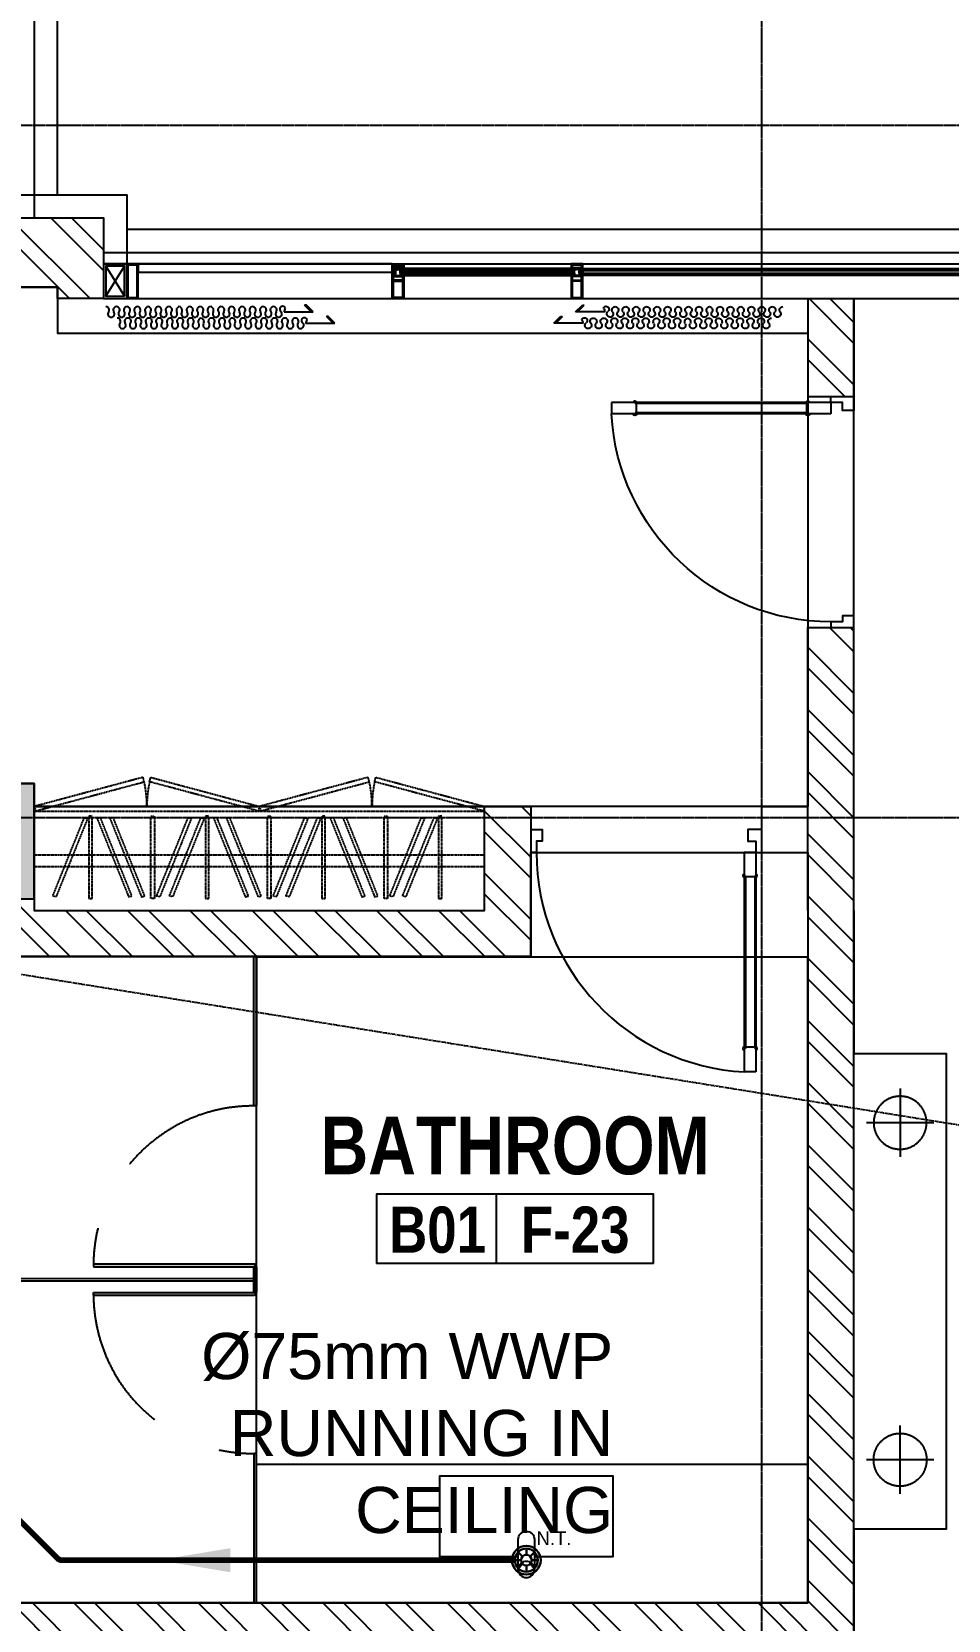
# Model space of a CAD drawing. Header units: millimetres. Extents: x -8500 to 104886, y -7800 to 56500.
# Drawn here: x 44789 to 48758, y 32325 to 39206 of the extents above; entities that cross this region are included whole.
import ezdxf
from ezdxf.enums import TextEntityAlignment as Align

# ---------------------------------------------------------------- set-up
doc = ezdxf.new("R2010")
doc.units = ezdxf.units.MM
doc.header["$LTSCALE"] = 10
doc.set_wipeout_variables(frame=1)
for name, pattern in [('1803 B01 Axis$0$CENTER2', [1.125, 0.75, -0.125, 0.125, -0.125]), ('1803 B01 b03$0$HIDDEN', [0.375, 0.25, -0.125]), ('CENTER', [2, 1.25, -0.25, 0.25, -0.25]), ('Ground Floor Plan$0$HIDDEN', [0.375, 0.25, -0.125]), ('HIDDEN', [0.375, 0.25, -0.125])]:
    doc.linetypes.add(name, pattern=pattern)
for name, color, linetype in [('1803 B01 Axis$0$AXIS-MEP', 8, '1803 B01 Axis$0$CENTER2'), ('1803 B01 b03$0$COLS-AR', 4, 'Continuous'), ('1803 B01 b03$0$COLS-HATCH-AR', 251, 'Continuous'), ('1803 B01 b03$0$DOOR-AR', 43, 'Continuous'), ('1803 B01 b03$0$ELEV1-AR', 6, 'Continuous'), ('1803 B01 b03$0$ELEV3-AR', 11, 'Continuous'), ('1803 B01 b03$0$HATCH-AR', 251, 'Continuous'), ('1803 B01 b03$0$HIDDEN-AR', 43, '1803 B01 b03$0$HIDDEN'), ('1803 B01 b03$0$STAIR-HID-AR', 8, '1803 B01 b03$0$HIDDEN'), ('1803 B01 b03$0$TAG-ROOM-AR', 181, 'Continuous'), ('1803 B01 b03$0$WALL-AR', 7, 'Continuous'), ('1803 B01 b03$0$WIN-AR', 140, 'Continuous'), ('A-LIGHT', 2, 'Continuous'), ('CEILING', 7, 'Continuous'), ('DIM-IN-AR', 251, 'Continuous'), ('DOOR-AR', 43, 'Continuous'), ('FIX-AR', 45, 'Continuous'), ('Ground Floor Plan$0$HATCH', 8, 'Continuous'), ('ID-FUR', 1, 'Continuous'), ('ID-GLASS', 5, 'Continuous'), ('ID-HATCH', 8, 'Continuous'), ('ID-SANITARY', 1, 'Continuous'), ('ID-WIPEOUT', 8, 'Continuous'), ('MyCircles', 7, 'Continuous'), ('WALL-AR', 7, 'Continuous')]:
    doc.layers.add(name, color=color, linetype=linetype)
for name, color, linetype, lineweight in [('SH - WWP', 82, 'CENTER', 13), ('TOILET 4', 10, 'Continuous', 25), ('WWP', 82, 'CENTER', 13)]:
    doc.layers.add(name, color=color, linetype=linetype, lineweight=lineweight)
doc.styles.add('1803 B01 b03$0$ARABIC1', font='sarb.shx')
doc.styles.add('1803 B01 b03$0$BOLD-SOFT', font='swisscb.ttf')
doc.styles.add('ARIAL', font='Arial.ttf')
doc.dimstyles.new('1-100-OUT', dxfattribs={"dimscale": 1.25, "dimtxt": 180, "dimasz": 1, "dimexe": 0, "dimexo": 0, "dimgap": 60, "dimtad": 1, "dimdec": 0, "dimblk": 'DIM-END', "dimcen": 2.5, "dimclrd": 256, "dimclre": 3, "dimclrt": 3, "dimadec": 0, "dimazin": 0, "dimtfac": 1, "dimtdec": 0, "dimtix": 1, "dimtmove": 2, "dimatfit": 0, "dimldrblk": 'LEADER-ARROW', "dimlwe": -1, "dimarcsym": 0})
pattern_1 = [(45, (-2483.911, 292.172), (3.3941125, 9.050967), [60, -8, 20, -4]), (45, (-2481.5634, 297.348), (-6.590235, 0.933381), [12, -1.32, 24, -3]), (45, (-2484.901, 295.9906), (12.812775, 16.6028672), [32, -5.6, 16, -4])]

# ---------------------------------------------------------------- blocks, each defined once
blk = doc.blocks.new('1803 B01 b03$0$1st cols')
at = {"layer": '1803 B01 b03$0$COLS-HATCH-AR'}
h = blk.add_hatch(color=256, dxfattribs=at)
h.dxf.hatch_style = 1
h.paths.add_polyline_path([(44300, 35450), (44800, 35450), (44800, 35950), (44300, 35950)])
at = {"layer": '1803 B01 b03$0$COLS-AR'}
blk.add_lwpolyline([(44300, 35450), (44800, 35450), (44800, 35950), (44300, 35950)], close=True, dxfattribs=at)
blk = doc.blocks.new('1803 B01 Axis$0$1803 B01 AXIS')
for p, q in [((47950, 55300), (47950, -5800)), ((85300, 38800), (-7300, 38800)), ((85300, 35800), (-7300, 35800))]:
    blk.add_line(p, q)
blk = doc.blocks.new('1803 B01 Axis')
at = {"layer": '1803 B01 Axis$0$AXIS-MEP'}
blk.add_blockref('1803 B01 Axis$0$1803 B01 AXIS', (0, 0), dxfattribs=at)
blk = doc.blocks.new('1803 B01 b03$0$ROOM NO-TAG-100')
for p, q in [((-0.8, 0), (-0.8, 3)), ((6, 0), (-6, 0))]:
    blk.add_line(p, q)
blk.add_lwpolyline([(6, 0), (6, 3), (-6, 3), (-6, 0)])
at = {"color": 3, "style": '1803 B01 b03$0$ARABIC1'}
for p in [(0, 20.479), (0, 17.71), (0, 14.912)]:
    blk.add_attdef('---', text='', height=2, dxfattribs=at).set_placement(p, align=Align.CENTER)
at = {"style": '1803 B01 b03$0$BOLD-SOFT'}
for p in [(0, 10.525), (0, 7.134), (0, 3.857)]:
    blk.add_attdef('///', text='', height=2.5, dxfattribs=at).set_placement(p, align=Align.CENTER)
at = {"color": 9, "style": '1803 B01 b03$0$BOLD-SOFT'}
for tag, p in [('B00', (-3.358, 0.458)), ('X00', (2.603, 0.458))]:
    blk.add_attdef(tag, text='', height=2, dxfattribs=at).set_placement(p, align=Align.CENTER)
blk = doc.blocks.new('1803 B01 b03$0$door 1000')
for p, q in [((25, 0), (25, 950)), ((25, 950), (75, 950)), ((75, 0), (75, 950)), ((25, 848.2), (30, 848.2)), ((30, 100), (30, 848.2)), ((30, 842.9), (70, 842.9)), ((70, 100), (70, 848.2)), ((70, 848.2), (75, 848.2)), ((25, 100), (30, 100)), ((30, 105.3), (70, 105.3)), ((70, 100), (75, 100)), ((25, 0), (75, 0))]:
    blk.add_line(p, q)
for points in [[(0, -100), (60, -100), (60, -50), (25, -50), (25, 0), (0, 0)], [(1000, -100), (950, -100), (950, -50), (975, -50), (975, 0), (1000, 0)]]:
    blk.add_lwpolyline(points)
for centre, radius, start, end in [((23.2, -0.7), 952.1, 0.04316, 86.88143), ((26.9, 848.5), 8.32, 103.07832, 256.92167), ((73.1, 848.5), 8.32, 283.07832, 76.92167), ((26.9, 99.7), 8.32, 103.07832, 256.92167), ((73.1, 99.7), 8.32, 283.07832, 76.92167)]:
    blk.add_arc(centre, radius, start, end)
blk = doc.blocks.new('*U46')
for p, q in [((10, -90), (140, -10)), ((140, -90), (10, -10))]:
    blk.add_line(p, q)
at = {"elevation": 0}
for points in [[(150, 0), (0, 0), (0, -100), (150, -100)], [(140, -10), (10, -10), (10, -90), (140, -90)]]:
    blk.add_lwpolyline(points, close=True, dxfattribs=at)
blk = doc.blocks.new('*U61')
for p, q in [((2375, 8), (5, 8)), ((2375, 6), (5, 6)), ((2375, 4), (5, 4)), ((2375, 2), (5, 2))]:
    blk.add_line(p, q)
for points in [[(0, 10), (5, 10), (5, 0), (0, 0)], [(5, 0), (2375, 0), (2375, 10), (5, 10)], [(2380, 10), (2375, 10), (2375, 0), (2380, 0)]]:
    blk.add_lwpolyline(points, close=True)
blk = doc.blocks.new('*U57')
for points in [[(15, -100), (-15, -100), (-15, -100), (-25, -100), (-25, 0), (25, 0), (25, -100), (15, -100), (15, -100)], [(-10, -120), (-25, -120), (-25, -110), (-10, -110)], [(10, -120), (25, -120), (25, -110), (10, -110)]]:
    blk.add_lwpolyline(points, close=True)
for points in [[(-20, -75), (-20, -5), (20, -5), (20, -75), (-20, -75)], [(20, -95), (10, -95), (10, -95), (-10, -95), (-10, -95), (-20, -95), (-20, -80), (20, -80), (20, -95)]]:
    blk.add_lwpolyline(points)
at = {"layer": '1803 B01 b03$0$HATCH-AR'}
blk.add_arc((0, -137.5), 12.5, 36.8699, 143.1301, dxfattribs=at)
blk = doc.blocks.new('1803 B01 b03$0$mullion')
for points in [[(-25, -130), (-25, -150), (25, -150), (25, -130)], [(-20, -135), (-20, -145), (20, -145), (20, -135)]]:
    blk.add_lwpolyline(points, close=True)
at = {"xscale": -1}
blk.add_blockref('*U57', (0, 0), dxfattribs=at)
blk = doc.blocks.new('*U41')
for points in [[(25, -150), (10, -150), (10, -100), (-25, -100), (-25, 0), (25, 0), (25, -150), (25, -150), (25, -150)], [(-10, -120), (-25, -120), (-25, -110), (-10, -110)]]:
    blk.add_lwpolyline(points, close=True)
for points in [[(-20, -75), (-20, -5), (20, -5), (20, -75), (-20, -75)], [(20, -95), (20, -95), (20, -145), (15, -145), (15, -95), (-20, -95), (-20, -80), (20, -80), (20, -95)]]:
    blk.add_lwpolyline(points)
at = {"layer": '1803 B01 b03$0$HATCH-AR'}
blk.add_arc((0, -137.5), 12.5, 36.8699, 143.1301, dxfattribs=at)
blk = doc.blocks.new('*U78')
for p, q in [((750, 8), (5, 8)), ((750, 6), (5, 6)), ((750, 4), (5, 4)), ((750, 2), (5, 2))]:
    blk.add_line(p, q)
for points in [[(0, 10), (5, 10), (5, 0), (0, 0)], [(5, 0), (750, 0), (750, 10), (5, 10)], [(755, 10), (750, 10), (750, 0), (755, 0)]]:
    blk.add_lwpolyline(points, close=True)
blk = doc.blocks.new('1803 B01 b03$0$CW21 F')
for p, q in [((-100, 0), (8800, 0)), ((-100, -150), (8800, -150))]:
    blk.add_line(p, q)
at = {"elevation": 0}
for points in [[(50, 0), (0, 0), (0, -150), (50, -150)], [(1165, -20), (1165, 0), (1200, 0), (1200, -20)], [(7535, -20), (7535, 0), (7500, 0), (7500, -20)], [(8650, 0), (8700, 0), (8700, -150), (8650, -150)], [(45, -5), (5, -5), (5, -145), (45, -145)], [(1170, -15), (1170, -5), (1195, -5), (1195, -15)], [(7530, -15), (7530, -5), (7505, -5), (7505, -15)], [(8655, -5), (8695, -5), (8695, -145), (8655, -145)]]:
    blk.add_lwpolyline(points, close=True, dxfattribs=at)
for points in [[(1150, 0), (50, 0), (50, -35), (1150, -35)], [(7550, 0), (8650, 0), (8650, -35), (7550, -35)]]:
    blk.add_lwpolyline(points, close=True)
at = {"layer": '1803 B01 b03$0$ELEV1-AR'}
for p, q in [((0, -91.3), (0, 0)), ((8700, -91.3), (8700, 0))]:
    blk.add_line(p, q, dxfattribs=at)
for name, p, rotation in [('1803 B01 b03$0$mullion', (1950, -150), 180.0000000000003), ('1803 B01 b03$0$mullion', (4350, -150), 180.0000000000003), ('*U41', (1175, -150), 180), ('*U78', (1940, -20), 180), ('*U78', (1940, -40), 180)]:
    blk.add_blockref(name, p, dxfattribs=dict(rotation=rotation))
at = {"xscale": -1, "rotation": 180}
for name, p in [('1803 B01 b03$0$mullion', (6750, -150)), ('*U61', (1960, -20)), ('*U61', (1960, -40)), ('*U61', (4360, -20)), ('*U61', (4360, -40)), ('*U78', (6760, -20)), ('*U78', (6760, -40)), ('*U41', (7525, -150))]:
    blk.add_blockref(name, p, dxfattribs=at)
at = {"layer": '1803 B01 b03$0$ELEV1-AR', "rotation": 269.9999999997165}
blk.add_blockref('*U46', (0, 0), dxfattribs=at)
at = {"layer": '1803 B01 b03$0$ELEV1-AR', "xscale": -1, "rotation": 90.00000000028345}
blk.add_blockref('*U46', (8700, 0), dxfattribs=at)
blk = doc.blocks.new('*U131')
blk.add_wipeout([(0, 400), (0, 0), (-2060, 0), (-2060, 400)]).dxf.layer = 'ID-WIPEOUT'
blk.add_lwpolyline([(0, 0), (-2060, 0), (-2060, 400), (0, 400)], close=True)
blk = doc.blocks.new('Ground Floor Plan$0$A$C0F3C3C14')
at = {"layer": 'A-LIGHT', "linetype": 'Ground Floor Plan$0$HIDDEN', "ltscale": 500}
for p, q in [((0, 212.9), (0, -212.9)), ((-209, 0), (209, 0))]:
    blk.add_line(p, q, dxfattribs=at)
blk.add_circle((0, 0), 164.7, dxfattribs=at)
blk = doc.blocks.new('door 1000')
for p, q in [((25, 0), (25, 950)), ((25, 950), (75, 950)), ((75, 0), (75, 950)), ((25, 848.2), (30, 848.2)), ((30, 100), (30, 848.2)), ((30, 842.9), (70, 842.9)), ((70, 100), (70, 848.2)), ((70, 848.2), (75, 848.2)), ((25, 100), (30, 100)), ((30, 105.3), (70, 105.3)), ((70, 100), (75, 100)), ((25, 0), (75, 0))]:
    blk.add_line(p, q)
for points in [[(0, -100), (60, -100), (60, -50), (25, -50), (25, 0), (0, 0)], [(1000, -100), (950, -100), (950, -50), (975, -50), (975, 0), (1000, 0)]]:
    blk.add_lwpolyline(points)
for centre, radius, start, end in [((23.2, -0.7), 952.1, 0.04316, 86.88143), ((26.9, 848.5), 8.32, 103.07832, 256.92167), ((73.1, 848.5), 8.32, 283.07832, 76.92167), ((26.9, 99.7), 8.32, 103.07832, 256.92167), ((73.1, 99.7), 8.32, 283.07832, 76.92167)]:
    blk.add_arc(centre, radius, start, end)
blk = doc.blocks.new('*U145')
at = {"layer": 'ID-HATCH'}
h = blk.add_hatch(dxfattribs=at)
h.set_pattern_fill('AR-RROOF', color=8, scale=4, angle=45)
h.set_pattern_definition([(45, (-2536.5117, 290.1926), (3.3941125, 9.050967), [60, -8, 20, -4]), (45, (-2534.164, 295.3686), (-6.590235, 0.933381), [12, -1.32, 24, -3]), (45, (-2537.5016, 294.011), (12.812775, 16.6028672), [32, -5.6, 16, -4])])
h.paths.add_polyline_path([(-2, -8), (-698, -8), (-700, -6), (-700, 2), (-698, 4), (-2, 4), (0, 2), (0, -6)])
blk.add_lwpolyline([(-2, -8), (-698, -8), (-700, -6), (-700, 2), (-698, 4), (-2, 4), (0, 2), (0, -6)], close=True)
blk = doc.blocks.new('*U195')
at = {"layer": 'ID-HATCH'}
h = blk.add_hatch(dxfattribs=at)
h.set_pattern_fill('AR-RROOF', color=8, scale=4, angle=45)
h.set_pattern_definition(pattern_1)
h.paths.add_polyline_path([(-2, 8), (-645.4, 8), (-647.4, 6), (-647.4, -2), (-645.4, -4), (-2, -4), (0, -2), (0, 6)])
blk.add_lwpolyline([(-2, 8), (-645.4, 8), (-647.4, 6), (-647.4, -2), (-645.4, -4), (-2, -4), (0, -2), (0, 6)], close=True)
blk = doc.blocks.new('*U196')
at = {"layer": 'ID-HATCH'}
h = blk.add_hatch(dxfattribs=at)
h.set_pattern_fill('AR-RROOF', color=8, scale=4, angle=45)
h.set_pattern_definition([(45, (-4036.536, 292.1293), (3.3941125, 9.0509668), [60, -8, 20, -4]), (45, (-4034.1885, 297.3053), (-6.590235, 0.933381), [12, -1.32, 24, -3]), (45, (-4037.526, 295.9476), (12.8127749, 16.6028672), [32, -5.6, 16, -4])])
h.paths.add_polyline_path([(-2, 8), (-2198, 7.9), (-2200, 5.9), (-2200, -2.1), (-2198, -4.1), (-2, -4), (0, -2), (0, 6)])
blk.add_lwpolyline([(-2, 8), (-2198, 7.9), (-2200, 5.9), (-2200, -2.1), (-2198, -4.1), (-2, -4), (0, -2), (0, 6)], close=True)
blk = doc.blocks.new('*U186')
at = {"layer": 'ID-HATCH'}
h = blk.add_hatch(dxfattribs=at)
h.set_pattern_fill('AR-RROOF', color=8, scale=4, angle=45)
h.set_pattern_definition([(45, (-1948.4722, 292.187), (3.3941125, 9.050967), [60, -8, 20, -4]), (45, (-1946.1246, 297.363), (-6.590235, 0.933381), [12, -1.32, 24, -3]), (45, (-1949.4622, 296.0054), (12.812775, 16.6028672), [32, -5.6, 16, -4])])
h.paths.add_polyline_path([(-2, 8), (-110, 8), (-112, 6), (-112, -2), (-110, -4), (-2, -4), (0, -2), (0, 6)])
blk.add_lwpolyline([(-2, 8), (-110, 8), (-112, 6), (-112, -2), (-110, -4), (-2, -4), (0, -2), (0, 6)], close=True)
blk = doc.blocks.new('*U197')
at = {"layer": 'ID-HATCH'}
h = blk.add_hatch(dxfattribs=at)
h.set_pattern_fill('AR-RROOF', color=8, scale=4, angle=45)
h.set_pattern_definition(pattern_1)
h.paths.add_polyline_path([(-2, 8), (-645.4, 8), (-647.4, 6), (-647.4, -2), (-645.4, -4), (-2, -4), (0, -2), (0, 6)])
blk.add_lwpolyline([(-2, 8), (-645.4, 8), (-647.4, 6), (-647.4, -2), (-645.4, -4), (-2, -4), (0, -2), (0, 6)], close=True)
blk = doc.blocks.new('A$C29A14E84')
for p, q in [((-35, 0), (-35, -130)), ((35, -130), (35, 0))]:
    blk.add_line(p, q)
blk.add_lwpolyline([(-35, -55), (-375, -55), (-375, -405), (375, -405), (375, -55), (35, -55)])
blk.add_circle((0, 0), 35)
blk.add_arc((0, -130), 35, 180, 0)
blk = doc.blocks.new('Ground Floor Plan$0$A$C6DBE4140')
at = {"layer": 'Ground Floor Plan$0$HATCH', "ltscale": 10}
for p, q in [((70.5, 1002), (41.6, 973)), ((70.5, 993.9), (41.6, 965)), ((41.6, 973), (41.6, 965)), ((70.5, 876), (70.5, 1002)), ((21, 907.5), (-8, 878.5)), ((21, 899.4), (-8, 870.5)), ((21, 781.5), (21, 907.5)), ((-8, 878.5), (-8, 870.5))]:
    blk.add_line(p, q, dxfattribs=at)
for centre, radius, start, end in [((58.7, 869.8), 12.5, 150.50232, 321.21003), ((57, 870.8), 10.5, 96.68903, 150.50232), ((62, 830.6), 14.2, 53.1301, 180), ((62, 830.6), 14.2, 180, 306.8699), ((72.4, 904.4), 28.5, 234.3652, 266.29832), ((79.3, 853.3), 13.9, 0, 141.21003), ((79, 853.3), 14.2, 233.1301, 0), ((9.1, 775.3), 12.5, 150.50232, 321.21003), ((7.4, 776.3), 10.5, 96.68903, 150.50232), ((22.8, 809.9), 28.5, 234.3652, 266.29832), ((29.7, 758.8), 13.9, 0, 141.21003), ((29.5, 758.8), 14.2, 233.1301, 0), ((62, 785.3), 14.2, 53.1301, 180), ((62, 785.3), 14.2, 180, 306.8699), ((79, 807.9), 14.2, 0, 126.8699), ((79, 807.9), 14.2, 233.1301, 0), ((79, 762.6), 14.2, 0, 126.8699), ((79, 762.6), 14.2, 233.1301, 0), ((12.5, 736.1), 14.2, 53.1301, 180), ((12.5, 736.1), 14.2, 180, 306.8699), ((12.5, 690.8), 14.2, 53.1301, 180), ((12.5, 690.8), 14.2, 180, 306.8699), ((29.5, 713.4), 14.2, 0, 126.8699), ((29.5, 713.4), 14.2, 233.1301, 0), ((62, 739.9), 14.2, 53.1301, 180), ((62, 739.9), 14.2, 180, 306.8699), ((62, 694.5), 14.2, 53.1301, 180), ((62, 694.5), 14.2, 180, 306.8699), ((79, 717.2), 14.2, 0, 126.8699), ((79, 717.2), 14.2, 233.1301, 0), ((12.5, 645.4), 14.2, 53.1301, 180), ((12.5, 645.4), 14.2, 180, 306.8699), ((29.5, 668.1), 14.2, 0, 126.8699), ((29.5, 668.1), 14.2, 233.1301, 0), ((29.5, 622.7), 14.2, 0, 126.8699), ((29.5, 622.7), 14.2, 233.1301, 0), ((62, 649.2), 14.2, 53.1301, 180), ((62, 649.2), 14.2, 180, 306.8699), ((79, 671.9), 14.2, 0, 126.8699), ((79, 671.9), 14.2, 233.1301, 0), ((79, 626.5), 14.2, 0, 126.8699), ((79, 626.5), 14.2, 233.1301, 0), ((12.5, 600), 14.2, 53.1301, 180), ((12.5, 600), 14.2, 180, 306.8699), ((12.5, 554.7), 14.2, 53.1301, 180), ((12.5, 554.7), 14.2, 180, 306.8699), ((29.5, 577.4), 14.2, 0, 126.8699), ((29.5, 577.4), 14.2, 233.1301, 0), ((62, 603.8), 14.2, 53.1301, 180), ((62, 603.8), 14.2, 180, 306.8699), ((63.7, 554.9), 16.3, 59.61684, 167.47119), ((62, 558.5), 14.2, 180, 306.8699), ((79, 581.1), 14.2, 0, 126.8699), ((79.1, 581.1), 14.1, 239.61684, 0), ((12.5, 509.3), 14.2, 53.1301, 180), ((12.5, 509.3), 14.2, 180, 306.8699), ((29.5, 532), 14.2, 0, 126.8699), ((29.5, 532), 14.2, 233.1301, 0), ((29.5, 486.6), 14.2, 0, 126.8699), ((29.5, 486.6), 14.1, 239.61684, 0), ((62, 513.1), 14.2, 53.1301, 180), ((62, 513.1), 14.2, 180, 306.8699), ((62, 467.7), 14.2, 53.1301, 180), ((79, 535.8), 14.2, 0, 126.8699), ((79, 535.8), 14.2, 233.1301, 0), ((79, 490.4), 14.2, 0, 126.8699), ((79, 490.4), 14.2, 233.1301, 0), ((14.2, 460.4), 16.3, 59.61684, 167.47119), ((12.5, 464), 14.2, 180, 306.8699), ((12.5, 418.6), 14.2, 53.1301, 180), ((12.5, 418.6), 14.2, 180, 306.8699), ((29.5, 441.3), 14.2, 0, 126.8699), ((29.5, 441.3), 14.2, 233.1301, 0), ((62, 467.7), 14.2, 180, 306.8699), ((63.7, 418.8), 16.3, 59.61684, 167.47119), ((63.7, 425.9), 16.3, 192.52881, 300.38316), ((79, 445.1), 14.2, 0, 126.8699), ((79.1, 445.1), 14.1, 239.61684, 0), ((79.1, 399.7), 14.1, 0, 120.38316), ((12.5, 373.2), 14.2, 53.1301, 180), ((12.5, 373.2), 14.2, 180, 306.8699), ((29.5, 395.9), 14.2, 0, 126.8699), ((29.5, 395.9), 14.2, 233.1301, 0), ((29.5, 350.6), 14.2, 0, 126.8699), ((29.5, 350.6), 14.1, 239.61684, 0), ((62, 377), 14.2, 53.1301, 180), ((62, 377), 14.2, 180, 306.8699), ((62, 331.7), 14.2, 53.1301, 180), ((79, 399.7), 14.2, 233.1301, 0), ((79, 354.3), 14.2, 0, 126.8699), ((79, 354.3), 14.2, 233.1301, 0), ((14.2, 324.3), 16.3, 59.61684, 167.47119), ((14.2, 331.4), 16.3, 192.52881, 300.38316), ((12.5, 282.5), 14.2, 53.1301, 180), ((12.5, 282.5), 14.2, 180, 306.8699), ((29.5, 305.2), 14.2, 233.1301, 0), ((29.5, 305.2), 14.1, 0, 120.38316), ((62, 331.7), 14.2, 180, 306.8699), ((62, 286.3), 14.2, 53.1301, 180), ((63.7, 289.8), 16.3, 192.52881, 300.38316), ((79, 309), 14.2, 0, 126.8699), ((79, 309), 14.2, 233.1301, 0), ((79.1, 263.6), 14.1, 0, 120.38316), ((12.5, 237.2), 14.2, 53.1301, 180), ((12.5, 237.2), 14.2, 180, 306.8699), ((29.5, 259.8), 14.2, 0, 126.8699), ((29.5, 259.8), 14.2, 233.1301, 0), ((29.5, 214.5), 14.2, 0, 126.8699), ((29.5, 214.5), 14.2, 233.1301, 0), ((62, 240.9), 14.2, 53.1301, 180), ((62, 240.9), 14.2, 180, 306.8699), ((62, 195.6), 14.2, 53.1301, 180), ((79, 263.6), 14.2, 233.1301, 0), ((79, 218.3), 14.2, 0, 126.8699), ((79, 218.3), 14.2, 233.1301, 0), ((12.5, 191.8), 14.2, 53.1301, 180), ((14.2, 195.3), 16.3, 192.52881, 300.38316), ((12.5, 146.4), 14.2, 53.1301, 180), ((12.5, 146.4), 14.2, 180, 306.8699), ((29.5, 169.1), 14.2, 233.1301, 0), ((29.5, 123.8), 14.2, 0, 126.8699), ((29.5, 169.1), 14.1, 0, 120.38316), ((62, 195.6), 14.2, 180, 306.8699), ((62, 150.2), 14.2, 53.1301, 180), ((62, 150.2), 14.2, 180, 306.8699), ((79, 172.9), 14.2, 0, 126.8699), ((79, 172.9), 14.2, 233.1301, 0), ((79, 127.5), 14.2, 0, 126.8699), ((12.5, 101.1), 14.2, 53.1301, 180), ((12.5, 101.1), 14.2, 180, 306.8699), ((12.5, 55.7), 14.2, 53.1301, 180), ((29.5, 123.8), 14.2, 233.1301, 0), ((29.5, 78.4), 14.2, 0, 126.8699), ((29.5, 78.4), 14.2, 233.1301, 0), ((62, 104.9), 14.2, 53.1301, 180), ((62, 104.9), 14.2, 180, 306.8699), ((62, 59.5), 14.2, 53.1301, 180), ((79, 127.5), 14.2, 233.1301, 360), ((79, 82.2), 14.2, 0, 126.8699), ((79, 82.2), 14.2, 233.1301, 0), ((12.5, 55.7), 14.2, 180, 306.8699), ((12.5, 10.4), 14.2, 53.1301, 180), ((29.5, 33), 14.2, 0, 126.8699), ((29.5, 33), 14.2, 233.1301, 360)]:
    blk.add_arc(centre, radius, start, end, dxfattribs=at)
blk = doc.blocks.new('GRGSRTR')
at = {"layer": 'SH - WWP', "linetype": 'Continuous', "lineweight": 30, "ltscale": 15}
for p, q in [((60525.5, 11300), (60498.7, 11300)), ((60532.3, 11316.3), (60513.3, 11335.3)), ((60548.6, 11323), (60548.6, 11349.9)), ((60564.9, 11316.3), (60583.9, 11335.3)), ((60571.7, 11300), (60598.6, 11300)), ((60532.3, 11283.6), (60513.3, 11264.6)), ((60548.6, 11276.9), (60548.6, 11250)), ((60564.9, 11283.6), (60583.9, 11264.6))]:
    blk.add_line(p, q, dxfattribs=at)
for radius in [62.4, 50, 23.1]:
    blk.add_circle((60548.6, 11300), radius, dxfattribs=at)
at = {"layer": 'SH - WWP', "linetype": 'Continuous', "lineweight": 30, "ltscale": 15, "insert": (60592.7, 11425.1), "char_height": 59.94, "width": 240.711, "attachment_point": 1}
blk.add_mtext('N.T.', dxfattribs=at)
blk = doc.blocks.new('DIM-END')
at = {"layer": 'DIM-IN-AR', "color": 1}
for p, q in [((0, -90), (0, 90)), ((-90, 0), (90, 0))]:
    blk.add_line(p, q, dxfattribs=at)
at = {"layer": 'DIM-IN-AR', "color": 1, "const_width": 7.5}
blk.add_lwpolyline([(63.6, 63.6), (-63.6, -63.6)], dxfattribs=at)
blk = doc.blocks.new('LEADER-ARROW')
blk.add_solid([(-250, 41.7), (0, 0), (-250, -41.7)])

msp = doc.modelspace()

# ---------------------------------------------------------------- hatches: boundary and pattern name
at = {"layer": 'ID-HATCH'}
h = msp.add_hatch(dxfattribs=at)
h.set_pattern_fill('ANSI32', color=256, scale=20, angle=-90)
h.set_pattern_definition([(315, (6150, 54850), (134.7038, 134.7038), []), (315, (6150, 54760.2), (134.7038, 134.7038), [])])
h.paths.add_polyline_path([(44900, 38100), (44900, 38050), (45100, 38050), (45100, 38400), (38550, 38400), (38550, 38000), (38850, 38000), (38850, 38100)])
h = msp.add_hatch(dxfattribs=at)
h.set_pattern_fill('ANSI32', color=256, scale=20, angle=-90)
h.set_pattern_definition([(315, (11050, 350), (134.70384, 134.70384), []), (315, (11050, 260.2), (134.70384, 134.70384), [])])
h.paths.add_polyline_path([(48350, 38050), (48150, 38050), (48150, 37625.8), (48350, 37625.8)])

# ---------------------------------------------------------------- linework, layer by layer
for p, q in [((48150, 37625.8), (48350, 37625.8)), ((48150, 36625), (48350, 36625)), ((48150, 35400), (48150, 35020))]:
    msp.add_line(p, q)
at = {"color": 1}
msp.add_line((44800, 35850), (46750, 35850), dxfattribs=at)
at = {"layer": '1803 B01 b03$0$ELEV1-AR'}
msp.add_lwpolyline([(38600, 37900), (38450, 37900), (38450, 38500), (45200, 38500), (45200, 38200)], dxfattribs=at)
at = {"layer": '1803 B01 b03$0$ELEV3-AR'}
msp.add_line((45200, 38350), (53900, 38350), dxfattribs=at)
msp.add_line((45200, 38350), (53900, 38350), dxfattribs=at)
msp.add_lwpolyline([(44900, 38500), (44900, 46600), (38300, 46600), (38300, 41350), (31250, 41350), (31250, 46600), (24650, 46600), (24650, 39850), (18650, 39850), (18650, 38350), (18050, 38350), (18050, 34450), (31250, 34450), (31250, 35350), (38450, 35350)], dxfattribs=at)
at = {"layer": '1803 B01 b03$0$HIDDEN-AR'}
msp.add_line((45100, 38250), (54000, 38250), dxfattribs=at)
at = {"layer": '1803 B01 b03$0$STAIR-HID-AR'}
msp.add_lwpolyline([(38450, 35450), (31150, 35450), (31150, 34550), (18150, 34550), (18150, 38250), (18750, 38250), (18750, 39750), (24750, 39750), (24750, 46500), (31150, 46500), (31150, 41250), (38400, 41250), (38400, 46500), (44800, 46500), (44800, 38400)], dxfattribs=at)
at = {"layer": '1803 B01 b03$0$WALL-AR'}
for points in [[(38850, 38000), (38550, 38000), (38550, 38400), (45100, 38400), (45100, 38050), (44900, 38050), (44900, 38100), (38850, 38100), (38850, 15550)], [(38550, 35350), (38550, 36000), (38850, 36000), (38850, 32500), (43350, 32500), (43350, 35000), (43550, 35000), (43550, 32400), (48150, 32400), (48150, 35200)], [(48350, 35400), (48350, 32200), (38850, 32200), (38850, 31550), (38550, 31550), (38550, 36000)], [(46950, 35200), (43550, 35200), (43550, 35000), (43350, 35000), (43350, 35950), (44800, 35950), (44800, 35400), (46750, 35400), (46750, 35850), (46750, 35850), (46950, 35850), (46950, 35200)]]:
    msp.add_lwpolyline(points, dxfattribs=at)
at = {"layer": 'CEILING'}
for points in [[(39050, 38100), (44900, 38100), (44900, 38050), (44900, 37900), (48150, 37900), (48150, 35850), (44800, 35850), (44800, 35950), (43350, 35950), (43350, 32500), (39050, 32500)], [(48150, 35650), (48150, 32400), (43550, 32400), (43550, 35200), (46950, 35200), (46950, 35650)]]:
    msp.add_lwpolyline(points, close=True, dxfattribs=at)
at = {"layer": 'FIX-AR'}
msp.add_line((48150, 33000), (45762, 33000), dxfattribs=at)
at = {"layer": 'ID-FUR', "color": 8, "linetype": 'HIDDEN', "ltscale": 0.5}
for p, q in [((44800, 35830), (46750, 35830)), ((44800, 35640), (46750, 35640)), ((44800, 35590), (46750, 35590))]:
    msp.add_line(p, q, dxfattribs=at)
for points in [[(44805.2, 35830.7), (45276.1, 35956.9), (45270.9, 35976.2), (44800, 35850)], [(45769.8, 35830.7), (45298.9, 35956.9), (45304.1, 35976.2), (45775, 35850)], [(45780.2, 35830.7), (46251.1, 35956.9), (46245.9, 35976.2), (45775, 35850)], [(46744.8, 35830.7), (46273.9, 35956.9), (46279.1, 35976.2), (46750, 35850)]]:
    msp.add_lwpolyline(points, close=True, dxfattribs=at)
for points in [[(44880, 35462.2), (45016.5, 35801.5), (45030.6, 35797.8), (44894.1, 35458.5), (44880, 35462.2)], [(45050.5, 35451.4), (45050.5, 35808.6), (45036, 35808.6), (45036, 35451.4), (45050.5, 35451.4)], [(45222.6, 35462.2), (45086.1, 35801.5), (45072.1, 35797.8), (45208.6, 35458.5), (45222.6, 35462.2)], [(45278.2, 35462.2), (45141.7, 35801.5), (45127.6, 35797.8), (45264.1, 35458.5), (45278.2, 35462.2)], [(45305.2, 35451.4), (45305.2, 35808.6), (45319.8, 35808.6), (45319.8, 35451.4), (45305.2, 35451.4)], [(45329.4, 35462.2), (45465.9, 35801.5), (45479.9, 35797.8), (45343.5, 35458.5), (45329.4, 35462.2)], [(45385, 35462.2), (45521.4, 35801.5), (45535.5, 35797.8), (45399, 35458.5), (45385, 35462.2)], [(45555.5, 35451.4), (45555.5, 35808.6), (45540.9, 35808.6), (45540.9, 35451.4), (45555.5, 35451.4)], [(45727.5, 35462.2), (45591.1, 35801.5), (45577, 35797.8), (45713.5, 35458.5), (45727.5, 35462.2)], [(45783.1, 35462.2), (45646.6, 35801.5), (45632.6, 35797.8), (45769, 35458.5), (45783.1, 35462.2)], [(45810.2, 35451.4), (45810.2, 35808.6), (45824.7, 35808.6), (45824.7, 35451.4), (45810.2, 35451.4)], [(45834.4, 35462.2), (45970.8, 35801.5), (45984.9, 35797.8), (45848.4, 35458.5), (45834.4, 35462.2)], [(45889.9, 35462.2), (46026.4, 35801.5), (46040.4, 35797.8), (45904, 35458.5), (45889.9, 35462.2)], [(46060.4, 35451.4), (46060.4, 35808.6), (46045.8, 35808.6), (46045.8, 35451.4), (46060.4, 35451.4)], [(46232.5, 35462.2), (46096, 35801.5), (46082, 35797.8), (46218.4, 35458.5), (46232.5, 35462.2)], [(46288, 35462.2), (46151.6, 35801.5), (46137.5, 35797.8), (46274, 35458.5), (46288, 35462.2)], [(46315.1, 35451.4), (46315.1, 35808.6), (46329.6, 35808.6), (46329.6, 35451.4), (46315.1, 35451.4)], [(46339.3, 35462.2), (46475.8, 35801.5), (46489.8, 35797.8), (46353.3, 35458.5), (46339.3, 35462.2)], [(46394.8, 35462.2), (46531.3, 35801.5), (46545.4, 35797.8), (46408.9, 35458.5), (46394.8, 35462.2)], [(46565.3, 35451.4), (46565.3, 35808.6), (46550.8, 35808.6), (46550.8, 35451.4), (46565.3, 35451.4)]]:
    msp.add_lwpolyline(points, dxfattribs=at)
for centre, start, end in [((44782.5, 35850), 0, 12.21611), ((45792.5, 35850), 167.78389, 180), ((45757.5, 35850), 0, 12.21611), ((46767.5, 35850), 167.78389, 180)]:
    msp.add_arc(centre, 505, start, end, dxfattribs=at)
at = {"layer": 'ID-GLASS', "color": 8, "linetype": 'HIDDEN', "ltscale": 250}
for centre, start, end in [((45746.2, 33862.5), 88.70632, 180), ((45746.2, 33737.5), 180, 271.29368)]:
    msp.add_arc(centre, 690.2, start, end, dxfattribs=at)
at = {"layer": 'SH - WWP', "linetype": 'CENTER', "ltscale": 25, "const_width": 25}
msp.add_lwpolyline([(43850, 33643.6), (44901.2, 32592.3, 0.198912), (44918.9, 32585), (46881.1, 32585)], format="xyb", dxfattribs=at)
at = {"layer": 'TOILET 4'}
msp.add_lwpolyline([(48150, 32400), (45762, 32400), (45762, 35198), (48150, 35198)], close=True, dxfattribs=at)
at = {"layer": 'WALL-AR'}
for p, q in [((48150, 38050), (48150, 37625.8)), ((48350, 38050), (48350, 37625.8)), ((48150, 35400), (48150, 36625)), ((48350, 35400), (48350, 36625)), ((47950, 35850), (48150, 35850)), ((47950, 35850), (47950, 35650)), ((47950, 35650), (48150, 35650))]:
    msp.add_line(p, q, dxfattribs=at)

# ---------------------------------------------------------------- block references
at = {"layer": '1803 B01 b03$0$COLS-AR'}
msp.add_blockref('1803 B01 b03$0$1st cols', (0, 0), dxfattribs=at)
at = {"layer": '1803 B01 b03$0$DOOR-AR', "xscale": -1, "rotation": 90}
msp.add_blockref('1803 B01 b03$0$door 1000', (48250, 37625), dxfattribs=at)
at = {"layer": '1803 B01 b03$0$TAG-ROOM-AR'}
ref = msp.add_blockref('1803 B01 b03$0$ROOM NO-TAG-100', (46882.4, 33870.9), dxfattribs=dict(at, xscale=100, yscale=100, zscale=100))
ref.add_attrib('X00', 'F-23', dxfattribs={"layer": '0', "color": 9, "height": 200, "style": '1803 B01 b03$0$BOLD-SOFT'}).set_placement((47142.6, 33916.7), align=Align.CENTER)
ref.add_attrib('B00', 'B01', dxfattribs={"layer": '0', "color": 9, "height": 200, "style": '1803 B01 b03$0$BOLD-SOFT'}).set_placement((46546.6, 33916.7), align=Align.CENTER)
ref.add_attrib('///', 'BATHROOM', dxfattribs={"layer": '0', "height": 250, "style": '1803 B01 b03$0$BOLD-SOFT'}).set_placement((46882.4, 34256.6), align=Align.CENTER)
at = {"layer": '1803 B01 b03$0$WIN-AR'}
msp.add_blockref('1803 B01 b03$0$CW21 F', (45200, 38200), dxfattribs=at)
at = {"layer": 'DOOR-AR', "rotation": 180}
msp.add_blockref('door 1000', (47950, 35650), dxfattribs=at)
at = {"layer": 'FIX-AR', "xscale": -1, "rotation": 180}
msp.add_blockref('A$C29A14E84', (46931, 32545), dxfattribs=at)
at = {"layer": 'Ground Floor Plan$0$HATCH', "rotation": 270}
msp.add_blockref('Ground Floor Plan$0$A$C6DBE4140', (45100, 38013.2), dxfattribs=at)
at = {"layer": 'Ground Floor Plan$0$HATCH', "xscale": -1, "rotation": 90.00000000177315}
msp.add_blockref('Ground Floor Plan$0$A$C6DBE4140', (48052.1, 38013.2), dxfattribs=at)
at = {"layer": 'ID-FUR', "color": 8, "linetype": 'HIDDEN', "ltscale": 0.5}
msp.add_blockref('1803 B01 Axis', (0, 0), dxfattribs=at)
at = {"layer": 'ID-GLASS', "xscale": -1}
for name, p, rotation in [('*U195', (45754, 35200), 270), ('*U145', (45756, 33860), 180), ('*U186', (45754, 33856), 270)]:
    msp.add_blockref(name, p, dxfattribs=dict(at, rotation=rotation))
msp.add_blockref('*U196', (43550, 33798), dxfattribs=at)
at = {"layer": 'ID-GLASS'}
msp.add_blockref('*U145', (45756, 33740), dxfattribs=at)
at = {"layer": 'ID-GLASS', "rotation": 270}
msp.add_blockref('*U197', (45754, 32400), dxfattribs=at)
at = {"layer": 'SH - WWP', "linetype": 'CENTER', "ltscale": 25}
msp.add_blockref('GRGSRTR', (-13617.6, 21285), dxfattribs=at)

# ---------------------------------------------------------------- texts
at = {"layer": 'WWP', "lineweight": 15, "ltscale": 20, "extrusion": (0.007838, -0.01548, 0.999849), "insert": (47307.5, 33569.3, 15.8), "char_height": 200, "width": 2156.413, "attachment_point": 3, "text_direction": (0.999969, 0, -0.007839), "style": 'ARIAL'}
msp.add_mtext('Ø75mm WWP\\PRUNNING IN CEILING ', dxfattribs=at)

# ---------------------------------------------------------------- leaders
at = {"layer": 'SH - WWP'}
msp.add_leader([(45336.4, 32585), (46408.9, 32585)], dimstyle='1-100-OUT', override={"dimgap": 60, "dimtad": 0}, dxfattribs=at)

# ---------------------------------------------------------------- next in the draw order: block references
at = {"layer": 'ID-SANITARY', "rotation": 270}
msp.add_blockref('*U131', (48350, 32720), dxfattribs=at)

# ---------------------------------------------------------------- next in the draw order: hatches: boundary and pattern name
at = {"layer": 'ID-HATCH'}
h = msp.add_hatch(dxfattribs=at)
h.set_pattern_fill('ANSI32', color=256, scale=20, angle=-90)
h.set_pattern_definition([(315, (11050, 360.75), (134.70384, 134.70384), []), (315, (11050, 270.95), (134.70384, 134.70384), [])])
h.paths.add_polyline_path([(48350, 32200), (48150, 32400), (48150, 36625), (48350, 36625)])
h = msp.add_hatch(dxfattribs=at)
h.set_pattern_fill('ANSI32', color=256, scale=20, angle=-90)
h.set_pattern_definition([(315, (6150, 48950), (134.70384, 134.70384), []), (315, (6150, 48860.2), (134.70384, 134.70384), [])])
h.paths.add_polyline_path([(48350, 32200), (48150, 32400), (43550, 32400), (43550, 35200), (46950, 35200), (46950, 35850), (46750, 35850), (46750, 35400), (44800, 35400), (44800, 35450), (44700, 35450), (44700, 35350), (43550, 35350), (43550, 35650), (44300, 35650), (44300, 35950), (43350, 35950), (43350, 32500), (38850, 32500), (38850, 32200)])

# ---------------------------------------------------------------- next in the draw order: linework, layer by layer
at = {"layer": 'CEILING'}
msp.add_lwpolyline([(51350, 26300), (51350, 26600), (51050, 26600), (51050, 28900), (51350, 28900), (51350, 29200), (51150, 29200), (51150, 30800), (48400, 30800), (48400, 32250), (48350, 32250), (48350, 38050), (56750, 38050), (56750, 35400), (54350, 35400), (54350, 26300), (63150, 26300), (63150, 18000)], dxfattribs=at)
at = {"layer": 'MyCircles'}
for centre in [(48550, 34480), (48550, 33020)]:
    msp.add_circle(centre, 1, dxfattribs=at)

# ---------------------------------------------------------------- next in the draw order: block references
at = {"layer": 'A-LIGHT', "xscale": -0.6959937236024416, "yscale": 0.6959937236024416, "zscale": 0.6959937236024416}
msp.add_blockref('Ground Floor Plan$0$A$C0F3C3C14', (48550, 34480), dxfattribs=at)
at = {"layer": 'A-LIGHT', "xscale": 0.6959937236024416, "yscale": 0.6959937236024416, "zscale": 0.6959937236024416, "rotation": 180}
msp.add_blockref('Ground Floor Plan$0$A$C0F3C3C14', (48550, 33020), dxfattribs=at)

# ---------------------------------------------------------------- next in the draw order: leaders
at = {"layer": 'SH - WWP'}
msp.add_leader([(43841.3, 35267.9), (48812.6, 34469.5), (50281.6, 34469.5)], dimstyle='1-100-OUT', override={"dimtad": 0}, dxfattribs=at)

doc.saveas('drawing.dxf')
